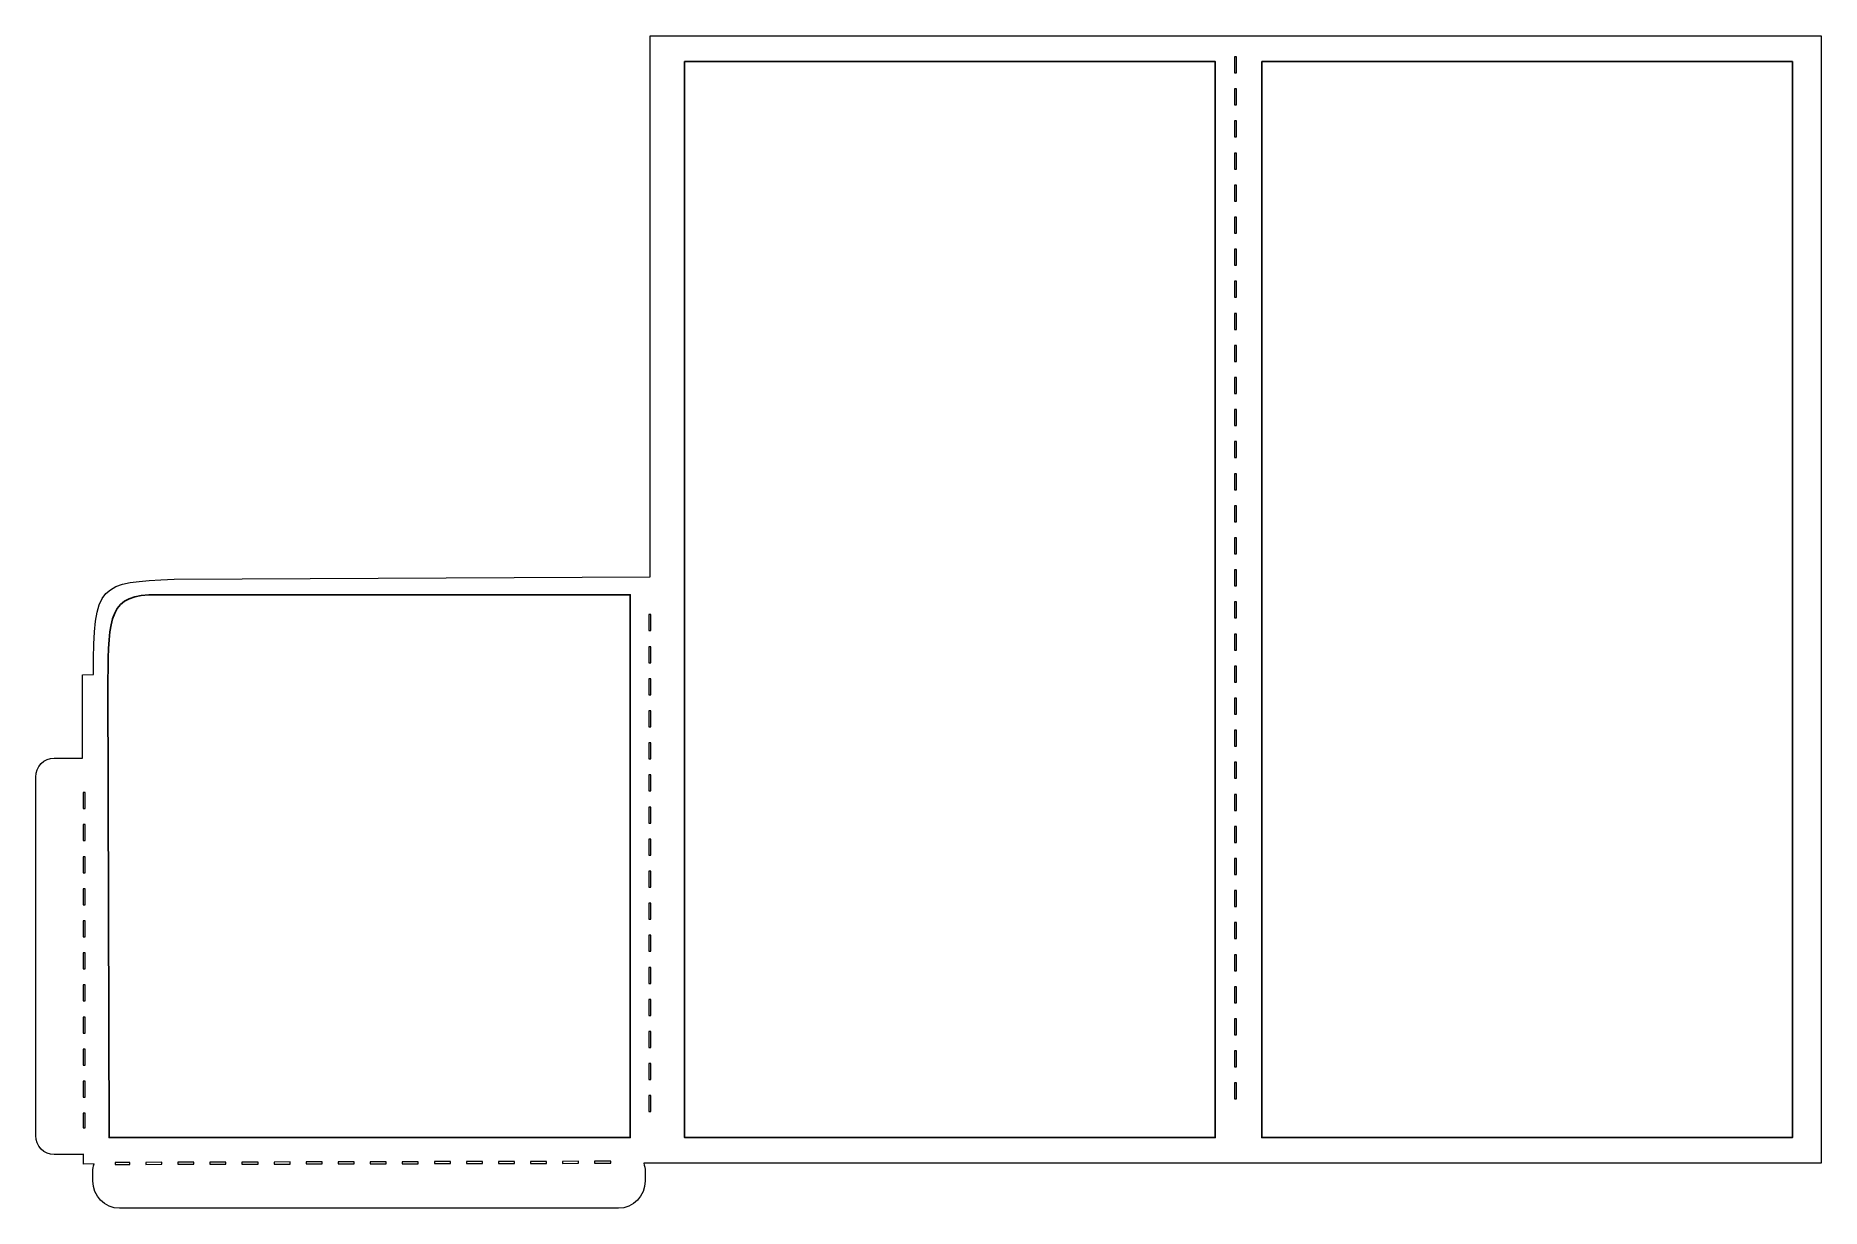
# Model space of a CAD drawing. Header units: centimetres. Extents: x -11.8 to 11.8, y -7.7 to 7.7.
import ezdxf

# ---------------------------------------------------------------- set-up
doc = ezdxf.new("R2010")
doc.units = ezdxf.units.CM
doc.header["$MEASUREMENT"] = 0
doc.layers.add('Layer 1', color=7, linetype='Continuous')

msp = doc.modelspace()

# ---------------------------------------------------------------- linework, layer by layer
at = {"layer": 'Layer 1', "color": 17, "lineweight": 13}
for points, knots in [([(-3.67316, 7.73989), (-3.67316, 7.73989), (-3.67316, 0.59697), (-3.67316, 0.59697), (-3.67316, 0.59697), (-3.67316, 0.59697), (-9.96198, 0.56472), (-9.96198, 0.56472), (-9.96198, 0.56472), (-10.93832, 0.51871), (-11.03392, 0.52249), (-11.02323, -0.69122), (-11.02323, -0.69122), (-11.02323, -0.69122), (-11.17162, -0.69536), (-11.17162, -0.69536), (-11.17162, -0.69536), (-11.17162, -0.69536), (-11.16914, -1.79917), (-11.16914, -1.79917), (-11.16914, -1.79917), (-11.18175, -1.79713), (-11.19481, -1.79586), (-11.208, -1.79586), (-11.208, -1.79586), (-11.208, -1.79586), (-11.54286, -1.79586), (-11.54286, -1.79586), (-11.54286, -1.79586), (-11.67897, -1.79586), (-11.78843, -1.90825), (-11.78843, -2.04804), (-11.78843, -2.04804), (-11.78843, -2.04804), (-11.78843, -6.77912), (-11.78843, -6.77912), (-11.78843, -6.77912), (-11.78843, -6.91891), (-11.67898, -7.0313), (-11.54286, -7.0313), (-11.54286, -7.0313), (-11.54286, -7.0313), (-11.208, -7.0313), (-11.208, -7.0313), (-11.208, -7.0313), (-11.19043, -7.0313), (-11.17324, -7.02991), (-11.15674, -7.02634), (-11.15674, -7.02634), (-11.15674, -7.02634), (-11.15674, -7.1578), (-11.15674, -7.1578), (-11.15674, -7.1578), (-11.15674, -7.1578), (-11.01866, -7.15449), (-11.01866, -7.15449), (-11.01866, -7.15449), (-11.02811, -7.18679), (-11.03437, -7.2207), (-11.03437, -7.25619), (-11.03437, -7.25619), (-11.03437, -7.25619), (-11.03437, -7.37939), (-11.03437, -7.37939), (-11.03437, -7.37939), (-11.03437, -7.57936), (-10.87684, -7.73988), (-10.68214, -7.73988), (-10.68214, -7.73988), (-10.68214, -7.73988), (-4.09319, -7.73988), (-4.09319, -7.73988), (-4.09319, -7.73988), (-3.89849, -7.73988), (-3.74096, -7.57935), (-3.74096, -7.37939), (-3.74096, -7.37939), (-3.74096, -7.37939), (-3.74096, -7.25619), (-3.74096, -7.25619), (-3.74096, -7.25619), (-3.74096, -7.21647), (-3.74854, -7.1786), (-3.75998, -7.14292), (-3.75998, -7.14292), (-3.75998, -7.14292), (4.04936, -7.14292), (4.04936, -7.14292), (4.04936, -7.14292), (4.04936, -7.14292), (4.0659, -7.14292), (4.0659, -7.14292), (4.0659, -7.14292), (4.0659, -7.14292), (11.78843, -7.14292), (11.78843, -7.14292), (11.78843, -7.14292), (11.78843, -7.14292), (11.78843, 7.73989), (11.78843, 7.73989), (11.78843, 7.73989), (11.78843, 7.73989), (-3.67316, 7.73989), (-3.67316, 7.73989)], [0, 0, 0, 0, 0.03703704, 0.03703704, 0.03703704, 0.03703704, 0.07407407, 0.07407407, 0.07407407, 0.07407407, 0.11111111, 0.11111111, 0.11111111, 0.11111111, 0.14814815, 0.14814815, 0.14814815, 0.14814815, 0.18518519, 0.18518519, 0.18518519, 0.18518519, 0.22222222, 0.22222222, 0.22222222, 0.22222222, 0.25925926, 0.25925926, 0.25925926, 0.25925926, 0.2962963, 0.2962963, 0.2962963, 0.2962963, 0.33333333, 0.33333333, 0.33333333, 0.33333333, 0.37037037, 0.37037037, 0.37037037, 0.37037037, 0.40740741, 0.40740741, 0.40740741, 0.40740741, 0.44444444, 0.44444444, 0.44444444, 0.44444444, 0.48148148, 0.48148148, 0.48148148, 0.48148148, 0.51851852, 0.51851852, 0.51851852, 0.51851852, 0.55555556, 0.55555556, 0.55555556, 0.55555556, 0.59259259, 0.59259259, 0.59259259, 0.59259259, 0.62962963, 0.62962963, 0.62962963, 0.62962963, 0.66666667, 0.66666667, 0.66666667, 0.66666667, 0.7037037, 0.7037037, 0.7037037, 0.7037037, 0.74074074, 0.74074074, 0.74074074, 0.74074074, 0.77777778, 0.77777778, 0.77777778, 0.77777778, 0.81481481, 0.81481481, 0.81481481, 0.81481481, 0.85185185, 0.85185185, 0.85185185, 0.85185185, 0.88888889, 0.88888889, 0.88888889, 0.88888889, 0.92592593, 0.92592593, 0.92592593, 0.92592593, 1, 1, 1, 1]), ([(4.03862, 7.46125), (4.03862, 7.46125), (4.06508, 7.46125), (4.06508, 7.46125), (4.06508, 7.46125), (4.06508, 7.46125), (4.06508, 7.24958), (4.06508, 7.24958), (4.06508, 7.24958), (4.06508, 7.24958), (4.03862, 7.24958), (4.03862, 7.24958), (4.03862, 7.24958), (4.03862, 7.24958), (4.03862, 7.46125), (4.03862, 7.46125)], [0, 0, 0, 0, 0.2, 0.2, 0.2, 0.2, 0.4, 0.4, 0.4, 0.4, 0.6, 0.6, 0.6, 0.6, 1, 1, 1, 1]), ([(4.03862, 7.03792), (4.03862, 7.03792), (4.06508, 7.03792), (4.06508, 7.03792), (4.06508, 7.03792), (4.06508, 7.03792), (4.06508, 6.82625), (4.06508, 6.82625), (4.06508, 6.82625), (4.06508, 6.82625), (4.03862, 6.82625), (4.03862, 6.82625), (4.03862, 6.82625), (4.03862, 6.82625), (4.03862, 7.03792), (4.03862, 7.03792)], [0, 0, 0, 0, 0.2, 0.2, 0.2, 0.2, 0.4, 0.4, 0.4, 0.4, 0.6, 0.6, 0.6, 0.6, 1, 1, 1, 1]), ([(4.03862, 6.61458), (4.03862, 6.61458), (4.06508, 6.61458), (4.06508, 6.61458), (4.06508, 6.61458), (4.06508, 6.61458), (4.06508, 6.40291), (4.06508, 6.40291), (4.06508, 6.40291), (4.06508, 6.40291), (4.03862, 6.40291), (4.03862, 6.40291), (4.03862, 6.40291), (4.03862, 6.40291), (4.03862, 6.61458), (4.03862, 6.61458)], [0, 0, 0, 0, 0.2, 0.2, 0.2, 0.2, 0.4, 0.4, 0.4, 0.4, 0.6, 0.6, 0.6, 0.6, 1, 1, 1, 1]), ([(4.03862, 6.19125), (4.03862, 6.19125), (4.06508, 6.19125), (4.06508, 6.19125), (4.06508, 6.19125), (4.06508, 6.19125), (4.06508, 5.97958), (4.06508, 5.97958), (4.06508, 5.97958), (4.06508, 5.97958), (4.03862, 5.97958), (4.03862, 5.97958), (4.03862, 5.97958), (4.03862, 5.97958), (4.03862, 6.19125), (4.03862, 6.19125)], [0, 0, 0, 0, 0.2, 0.2, 0.2, 0.2, 0.4, 0.4, 0.4, 0.4, 0.6, 0.6, 0.6, 0.6, 1, 1, 1, 1]), ([(4.03862, 5.76792), (4.03862, 5.76792), (4.06508, 5.76792), (4.06508, 5.76792), (4.06508, 5.76792), (4.06508, 5.76792), (4.06508, 5.55625), (4.06508, 5.55625), (4.06508, 5.55625), (4.06508, 5.55625), (4.03862, 5.55625), (4.03862, 5.55625), (4.03862, 5.55625), (4.03862, 5.55625), (4.03862, 5.76792), (4.03862, 5.76792)], [0, 0, 0, 0, 0.2, 0.2, 0.2, 0.2, 0.4, 0.4, 0.4, 0.4, 0.6, 0.6, 0.6, 0.6, 1, 1, 1, 1]), ([(4.03862, 5.34458), (4.03862, 5.34458), (4.06508, 5.34458), (4.06508, 5.34458), (4.06508, 5.34458), (4.06508, 5.34458), (4.06508, 5.13291), (4.06508, 5.13291), (4.06508, 5.13291), (4.06508, 5.13291), (4.03862, 5.13291), (4.03862, 5.13291), (4.03862, 5.13291), (4.03862, 5.13291), (4.03862, 5.34458), (4.03862, 5.34458)], [0, 0, 0, 0, 0.2, 0.2, 0.2, 0.2, 0.4, 0.4, 0.4, 0.4, 0.6, 0.6, 0.6, 0.6, 1, 1, 1, 1]), ([(4.03862, 4.92125), (4.03862, 4.92125), (4.06508, 4.92125), (4.06508, 4.92125), (4.06508, 4.92125), (4.06508, 4.92125), (4.06508, 4.70958), (4.06508, 4.70958), (4.06508, 4.70958), (4.06508, 4.70958), (4.03862, 4.70958), (4.03862, 4.70958), (4.03862, 4.70958), (4.03862, 4.70958), (4.03862, 4.92125), (4.03862, 4.92125)], [0, 0, 0, 0, 0.2, 0.2, 0.2, 0.2, 0.4, 0.4, 0.4, 0.4, 0.6, 0.6, 0.6, 0.6, 1, 1, 1, 1]), ([(4.03862, 4.49792), (4.03862, 4.49792), (4.06508, 4.49792), (4.06508, 4.49792), (4.06508, 4.49792), (4.06508, 4.49792), (4.06508, 4.28625), (4.06508, 4.28625), (4.06508, 4.28625), (4.06508, 4.28625), (4.03862, 4.28625), (4.03862, 4.28625), (4.03862, 4.28625), (4.03862, 4.28625), (4.03862, 4.49792), (4.03862, 4.49792)], [0, 0, 0, 0, 0.2, 0.2, 0.2, 0.2, 0.4, 0.4, 0.4, 0.4, 0.6, 0.6, 0.6, 0.6, 1, 1, 1, 1]), ([(4.03862, 4.07458), (4.03862, 4.07458), (4.06508, 4.07458), (4.06508, 4.07458), (4.06508, 4.07458), (4.06508, 4.07458), (4.06508, 3.86291), (4.06508, 3.86291), (4.06508, 3.86291), (4.06508, 3.86291), (4.03862, 3.86291), (4.03862, 3.86291), (4.03862, 3.86291), (4.03862, 3.86291), (4.03862, 4.07458), (4.03862, 4.07458)], [0, 0, 0, 0, 0.2, 0.2, 0.2, 0.2, 0.4, 0.4, 0.4, 0.4, 0.6, 0.6, 0.6, 0.6, 1, 1, 1, 1]), ([(4.03862, 3.65125), (4.03862, 3.65125), (4.06508, 3.65125), (4.06508, 3.65125), (4.06508, 3.65125), (4.06508, 3.65125), (4.06508, 3.43958), (4.06508, 3.43958), (4.06508, 3.43958), (4.06508, 3.43958), (4.03862, 3.43958), (4.03862, 3.43958), (4.03862, 3.43958), (4.03862, 3.43958), (4.03862, 3.65125), (4.03862, 3.65125)], [0, 0, 0, 0, 0.2, 0.2, 0.2, 0.2, 0.4, 0.4, 0.4, 0.4, 0.6, 0.6, 0.6, 0.6, 1, 1, 1, 1]), ([(4.03862, 3.22792), (4.03862, 3.22792), (4.06508, 3.22792), (4.06508, 3.22792), (4.06508, 3.22792), (4.06508, 3.22792), (4.06508, 3.01625), (4.06508, 3.01625), (4.06508, 3.01625), (4.06508, 3.01625), (4.03862, 3.01625), (4.03862, 3.01625), (4.03862, 3.01625), (4.03862, 3.01625), (4.03862, 3.22792), (4.03862, 3.22792)], [0, 0, 0, 0, 0.2, 0.2, 0.2, 0.2, 0.4, 0.4, 0.4, 0.4, 0.6, 0.6, 0.6, 0.6, 1, 1, 1, 1]), ([(4.03862, 2.80458), (4.03862, 2.80458), (4.06508, 2.80458), (4.06508, 2.80458), (4.06508, 2.80458), (4.06508, 2.80458), (4.06508, 2.59291), (4.06508, 2.59291), (4.06508, 2.59291), (4.06508, 2.59291), (4.03862, 2.59291), (4.03862, 2.59291), (4.03862, 2.59291), (4.03862, 2.59291), (4.03862, 2.80458), (4.03862, 2.80458)], [0, 0, 0, 0, 0.2, 0.2, 0.2, 0.2, 0.4, 0.4, 0.4, 0.4, 0.6, 0.6, 0.6, 0.6, 1, 1, 1, 1]), ([(4.03862, 2.38125), (4.03862, 2.38125), (4.06508, 2.38125), (4.06508, 2.38125), (4.06508, 2.38125), (4.06508, 2.38125), (4.06508, 2.16958), (4.06508, 2.16958), (4.06508, 2.16958), (4.06508, 2.16958), (4.03862, 2.16958), (4.03862, 2.16958), (4.03862, 2.16958), (4.03862, 2.16958), (4.03862, 2.38125), (4.03862, 2.38125)], [0, 0, 0, 0, 0.2, 0.2, 0.2, 0.2, 0.4, 0.4, 0.4, 0.4, 0.6, 0.6, 0.6, 0.6, 1, 1, 1, 1]), ([(4.03862, 1.95792), (4.03862, 1.95792), (4.06508, 1.95792), (4.06508, 1.95792), (4.06508, 1.95792), (4.06508, 1.95792), (4.06508, 1.74625), (4.06508, 1.74625), (4.06508, 1.74625), (4.06508, 1.74625), (4.03862, 1.74625), (4.03862, 1.74625), (4.03862, 1.74625), (4.03862, 1.74625), (4.03862, 1.95792), (4.03862, 1.95792)], [0, 0, 0, 0, 0.2, 0.2, 0.2, 0.2, 0.4, 0.4, 0.4, 0.4, 0.6, 0.6, 0.6, 0.6, 1, 1, 1, 1]), ([(4.03862, 1.53458), (4.03862, 1.53458), (4.06508, 1.53458), (4.06508, 1.53458), (4.06508, 1.53458), (4.06508, 1.53458), (4.06508, 1.32291), (4.06508, 1.32291), (4.06508, 1.32291), (4.06508, 1.32291), (4.03862, 1.32291), (4.03862, 1.32291), (4.03862, 1.32291), (4.03862, 1.32291), (4.03862, 1.53458), (4.03862, 1.53458)], [0, 0, 0, 0, 0.2, 0.2, 0.2, 0.2, 0.4, 0.4, 0.4, 0.4, 0.6, 0.6, 0.6, 0.6, 1, 1, 1, 1]), ([(4.03862, 1.11125), (4.03862, 1.11125), (4.06508, 1.11125), (4.06508, 1.11125), (4.06508, 1.11125), (4.06508, 1.11125), (4.06508, 0.89958), (4.06508, 0.89958), (4.06508, 0.89958), (4.06508, 0.89958), (4.03862, 0.89958), (4.03862, 0.89958), (4.03862, 0.89958), (4.03862, 0.89958), (4.03862, 1.11125), (4.03862, 1.11125)], [0, 0, 0, 0, 0.2, 0.2, 0.2, 0.2, 0.4, 0.4, 0.4, 0.4, 0.6, 0.6, 0.6, 0.6, 1, 1, 1, 1]), ([(4.03862, 0.68792), (4.03862, 0.68792), (4.06508, 0.68792), (4.06508, 0.68792), (4.06508, 0.68792), (4.06508, 0.68792), (4.06508, 0.47625), (4.06508, 0.47625), (4.06508, 0.47625), (4.06508, 0.47625), (4.03862, 0.47625), (4.03862, 0.47625), (4.03862, 0.47625), (4.03862, 0.47625), (4.03862, 0.68792), (4.03862, 0.68792)], [0, 0, 0, 0, 0.2, 0.2, 0.2, 0.2, 0.4, 0.4, 0.4, 0.4, 0.6, 0.6, 0.6, 0.6, 1, 1, 1, 1]), ([(4.03862, 0.26458), (4.03862, 0.26458), (4.06508, 0.26458), (4.06508, 0.26458), (4.06508, 0.26458), (4.06508, 0.26458), (4.06508, 0.05291), (4.06508, 0.05291), (4.06508, 0.05291), (4.06508, 0.05291), (4.03862, 0.05291), (4.03862, 0.05291), (4.03862, 0.05291), (4.03862, 0.05291), (4.03862, 0.26458), (4.03862, 0.26458)], [0, 0, 0, 0, 0.2, 0.2, 0.2, 0.2, 0.4, 0.4, 0.4, 0.4, 0.6, 0.6, 0.6, 0.6, 1, 1, 1, 1]), ([(-3.69466, 0.09757), (-3.69466, 0.09757), (-3.6682, 0.09757), (-3.6682, 0.09757), (-3.6682, 0.09757), (-3.6682, 0.09757), (-3.6682, -0.1141), (-3.6682, -0.1141), (-3.6682, -0.1141), (-3.6682, -0.1141), (-3.69466, -0.1141), (-3.69466, -0.1141), (-3.69466, -0.1141), (-3.69466, -0.1141), (-3.69466, 0.09757), (-3.69466, 0.09757)], [0, 0, 0, 0, 0.2, 0.2, 0.2, 0.2, 0.4, 0.4, 0.4, 0.4, 0.6, 0.6, 0.6, 0.6, 1, 1, 1, 1]), ([(4.03862, -0.15875), (4.03862, -0.15875), (4.06508, -0.15875), (4.06508, -0.15875), (4.06508, -0.15875), (4.06508, -0.15875), (4.06508, -0.37042), (4.06508, -0.37042), (4.06508, -0.37042), (4.06508, -0.37042), (4.03862, -0.37042), (4.03862, -0.37042), (4.03862, -0.37042), (4.03862, -0.37042), (4.03862, -0.15875), (4.03862, -0.15875)], [0, 0, 0, 0, 0.2, 0.2, 0.2, 0.2, 0.4, 0.4, 0.4, 0.4, 0.6, 0.6, 0.6, 0.6, 1, 1, 1, 1]), ([(-3.69466, -0.32577), (-3.69466, -0.32577), (-3.6682, -0.32577), (-3.6682, -0.32577), (-3.6682, -0.32577), (-3.6682, -0.32577), (-3.6682, -0.53744), (-3.6682, -0.53744), (-3.6682, -0.53744), (-3.6682, -0.53744), (-3.69466, -0.53744), (-3.69466, -0.53744), (-3.69466, -0.53744), (-3.69466, -0.53744), (-3.69466, -0.32577), (-3.69466, -0.32577)], [0, 0, 0, 0, 0.2, 0.2, 0.2, 0.2, 0.4, 0.4, 0.4, 0.4, 0.6, 0.6, 0.6, 0.6, 1, 1, 1, 1]), ([(4.03862, -0.58208), (4.03862, -0.58208), (4.06508, -0.58208), (4.06508, -0.58208), (4.06508, -0.58208), (4.06508, -0.58208), (4.06508, -0.79375), (4.06508, -0.79375), (4.06508, -0.79375), (4.06508, -0.79375), (4.03862, -0.79375), (4.03862, -0.79375), (4.03862, -0.79375), (4.03862, -0.79375), (4.03862, -0.58208), (4.03862, -0.58208)], [0, 0, 0, 0, 0.2, 0.2, 0.2, 0.2, 0.4, 0.4, 0.4, 0.4, 0.6, 0.6, 0.6, 0.6, 1, 1, 1, 1]), ([(-3.69466, -0.7491), (-3.69466, -0.7491), (-3.6682, -0.7491), (-3.6682, -0.7491), (-3.6682, -0.7491), (-3.6682, -0.7491), (-3.6682, -0.96077), (-3.6682, -0.96077), (-3.6682, -0.96077), (-3.6682, -0.96077), (-3.69466, -0.96077), (-3.69466, -0.96077), (-3.69466, -0.96077), (-3.69466, -0.96077), (-3.69466, -0.7491), (-3.69466, -0.7491)], [0, 0, 0, 0, 0.2, 0.2, 0.2, 0.2, 0.4, 0.4, 0.4, 0.4, 0.6, 0.6, 0.6, 0.6, 1, 1, 1, 1]), ([(-3.69466, -1.17243), (-3.69466, -1.17243), (-3.6682, -1.17243), (-3.6682, -1.17243), (-3.6682, -1.17243), (-3.6682, -1.17243), (-3.6682, -1.3841), (-3.6682, -1.3841), (-3.6682, -1.3841), (-3.6682, -1.3841), (-3.69466, -1.3841), (-3.69466, -1.3841), (-3.69466, -1.3841), (-3.69466, -1.3841), (-3.69466, -1.17243), (-3.69466, -1.17243)], [0, 0, 0, 0, 0.2, 0.2, 0.2, 0.2, 0.4, 0.4, 0.4, 0.4, 0.6, 0.6, 0.6, 0.6, 1, 1, 1, 1]), ([(4.03862, -1.00542), (4.03862, -1.00542), (4.06508, -1.00542), (4.06508, -1.00542), (4.06508, -1.00542), (4.06508, -1.00542), (4.06508, -1.21709), (4.06508, -1.21709), (4.06508, -1.21709), (4.06508, -1.21709), (4.03862, -1.21709), (4.03862, -1.21709), (4.03862, -1.21709), (4.03862, -1.21709), (4.03862, -1.00542), (4.03862, -1.00542)], [0, 0, 0, 0, 0.2, 0.2, 0.2, 0.2, 0.4, 0.4, 0.4, 0.4, 0.6, 0.6, 0.6, 0.6, 1, 1, 1, 1]), ([(-3.69466, -1.59577), (-3.69466, -1.59577), (-3.6682, -1.59577), (-3.6682, -1.59577), (-3.6682, -1.59577), (-3.6682, -1.59577), (-3.6682, -1.80744), (-3.6682, -1.80744), (-3.6682, -1.80744), (-3.6682, -1.80744), (-3.69466, -1.80744), (-3.69466, -1.80744), (-3.69466, -1.80744), (-3.69466, -1.80744), (-3.69466, -1.59577), (-3.69466, -1.59577)], [0, 0, 0, 0, 0.2, 0.2, 0.2, 0.2, 0.4, 0.4, 0.4, 0.4, 0.6, 0.6, 0.6, 0.6, 1, 1, 1, 1]), ([(4.03862, -1.42875), (4.03862, -1.42875), (4.06508, -1.42875), (4.06508, -1.42875), (4.06508, -1.42875), (4.06508, -1.42875), (4.06508, -1.64042), (4.06508, -1.64042), (4.06508, -1.64042), (4.06508, -1.64042), (4.03862, -1.64042), (4.03862, -1.64042), (4.03862, -1.64042), (4.03862, -1.64042), (4.03862, -1.42875), (4.03862, -1.42875)], [0, 0, 0, 0, 0.2, 0.2, 0.2, 0.2, 0.4, 0.4, 0.4, 0.4, 0.6, 0.6, 0.6, 0.6, 1, 1, 1, 1]), ([(4.03862, -1.85208), (4.03862, -1.85208), (4.06508, -1.85208), (4.06508, -1.85208), (4.06508, -1.85208), (4.06508, -1.85208), (4.06508, -2.06375), (4.06508, -2.06375), (4.06508, -2.06375), (4.06508, -2.06375), (4.03862, -2.06375), (4.03862, -2.06375), (4.03862, -2.06375), (4.03862, -2.06375), (4.03862, -1.85208), (4.03862, -1.85208)], [0, 0, 0, 0, 0.2, 0.2, 0.2, 0.2, 0.4, 0.4, 0.4, 0.4, 0.6, 0.6, 0.6, 0.6, 1, 1, 1, 1]), ([(-3.69466, -2.0191), (-3.69466, -2.0191), (-3.6682, -2.0191), (-3.6682, -2.0191), (-3.6682, -2.0191), (-3.6682, -2.0191), (-3.6682, -2.23077), (-3.6682, -2.23077), (-3.6682, -2.23077), (-3.6682, -2.23077), (-3.69466, -2.23077), (-3.69466, -2.23077), (-3.69466, -2.23077), (-3.69466, -2.23077), (-3.69466, -2.0191), (-3.69466, -2.0191)], [0, 0, 0, 0, 0.2, 0.2, 0.2, 0.2, 0.4, 0.4, 0.4, 0.4, 0.6, 0.6, 0.6, 0.6, 1, 1, 1, 1]), ([(-11.16004, -2.25144), (-11.16004, -2.25144), (-11.13358, -2.25144), (-11.13358, -2.25144), (-11.13358, -2.25144), (-11.13358, -2.25144), (-11.13358, -2.46311), (-11.13358, -2.46311), (-11.13358, -2.46311), (-11.13358, -2.46311), (-11.16004, -2.46311), (-11.16004, -2.46311), (-11.16004, -2.46311), (-11.16004, -2.46311), (-11.16004, -2.25144), (-11.16004, -2.25144)], [0, 0, 0, 0, 0.2, 0.2, 0.2, 0.2, 0.4, 0.4, 0.4, 0.4, 0.6, 0.6, 0.6, 0.6, 1, 1, 1, 1]), ([(4.03862, -2.27542), (4.03862, -2.27542), (4.06508, -2.27542), (4.06508, -2.27542), (4.06508, -2.27542), (4.06508, -2.27542), (4.06508, -2.48709), (4.06508, -2.48709), (4.06508, -2.48709), (4.06508, -2.48709), (4.03862, -2.48709), (4.03862, -2.48709), (4.03862, -2.48709), (4.03862, -2.48709), (4.03862, -2.27542), (4.03862, -2.27542)], [0, 0, 0, 0, 0.2, 0.2, 0.2, 0.2, 0.4, 0.4, 0.4, 0.4, 0.6, 0.6, 0.6, 0.6, 1, 1, 1, 1]), ([(-3.69466, -2.44243), (-3.69466, -2.44243), (-3.6682, -2.44243), (-3.6682, -2.44243), (-3.6682, -2.44243), (-3.6682, -2.44243), (-3.6682, -2.6541), (-3.6682, -2.6541), (-3.6682, -2.6541), (-3.6682, -2.6541), (-3.69466, -2.6541), (-3.69466, -2.6541), (-3.69466, -2.6541), (-3.69466, -2.6541), (-3.69466, -2.44243), (-3.69466, -2.44243)], [0, 0, 0, 0, 0.2, 0.2, 0.2, 0.2, 0.4, 0.4, 0.4, 0.4, 0.6, 0.6, 0.6, 0.6, 1, 1, 1, 1]), ([(-11.16004, -2.67477), (-11.16004, -2.67477), (-11.13358, -2.67477), (-11.13358, -2.67477), (-11.13358, -2.67477), (-11.13358, -2.67477), (-11.13358, -2.88644), (-11.13358, -2.88644), (-11.13358, -2.88644), (-11.13358, -2.88644), (-11.16004, -2.88644), (-11.16004, -2.88644), (-11.16004, -2.88644), (-11.16004, -2.88644), (-11.16004, -2.67477), (-11.16004, -2.67477)], [0, 0, 0, 0, 0.2, 0.2, 0.2, 0.2, 0.4, 0.4, 0.4, 0.4, 0.6, 0.6, 0.6, 0.6, 1, 1, 1, 1]), ([(4.03862, -2.69875), (4.03862, -2.69875), (4.06508, -2.69875), (4.06508, -2.69875), (4.06508, -2.69875), (4.06508, -2.69875), (4.06508, -2.91042), (4.06508, -2.91042), (4.06508, -2.91042), (4.06508, -2.91042), (4.03862, -2.91042), (4.03862, -2.91042), (4.03862, -2.91042), (4.03862, -2.91042), (4.03862, -2.69875), (4.03862, -2.69875)], [0, 0, 0, 0, 0.2, 0.2, 0.2, 0.2, 0.4, 0.4, 0.4, 0.4, 0.6, 0.6, 0.6, 0.6, 1, 1, 1, 1]), ([(-3.69466, -2.86577), (-3.69466, -2.86577), (-3.6682, -2.86577), (-3.6682, -2.86577), (-3.6682, -2.86577), (-3.6682, -2.86577), (-3.6682, -3.07744), (-3.6682, -3.07744), (-3.6682, -3.07744), (-3.6682, -3.07744), (-3.69466, -3.07744), (-3.69466, -3.07744), (-3.69466, -3.07744), (-3.69466, -3.07744), (-3.69466, -2.86577), (-3.69466, -2.86577)], [0, 0, 0, 0, 0.2, 0.2, 0.2, 0.2, 0.4, 0.4, 0.4, 0.4, 0.6, 0.6, 0.6, 0.6, 1, 1, 1, 1]), ([(-11.16004, -3.09811), (-11.16004, -3.09811), (-11.13358, -3.09811), (-11.13358, -3.09811), (-11.13358, -3.09811), (-11.13358, -3.09811), (-11.13358, -3.30978), (-11.13358, -3.30978), (-11.13358, -3.30978), (-11.13358, -3.30978), (-11.16004, -3.30978), (-11.16004, -3.30978), (-11.16004, -3.30978), (-11.16004, -3.30978), (-11.16004, -3.09811), (-11.16004, -3.09811)], [0, 0, 0, 0, 0.2, 0.2, 0.2, 0.2, 0.4, 0.4, 0.4, 0.4, 0.6, 0.6, 0.6, 0.6, 1, 1, 1, 1]), ([(-3.69466, -3.2891), (-3.69466, -3.2891), (-3.6682, -3.2891), (-3.6682, -3.2891), (-3.6682, -3.2891), (-3.6682, -3.2891), (-3.6682, -3.50077), (-3.6682, -3.50077), (-3.6682, -3.50077), (-3.6682, -3.50077), (-3.69466, -3.50077), (-3.69466, -3.50077), (-3.69466, -3.50077), (-3.69466, -3.50077), (-3.69466, -3.2891), (-3.69466, -3.2891)], [0, 0, 0, 0, 0.2, 0.2, 0.2, 0.2, 0.4, 0.4, 0.4, 0.4, 0.6, 0.6, 0.6, 0.6, 1, 1, 1, 1]), ([(4.03862, -3.12208), (4.03862, -3.12208), (4.06508, -3.12208), (4.06508, -3.12208), (4.06508, -3.12208), (4.06508, -3.12208), (4.06508, -3.33375), (4.06508, -3.33375), (4.06508, -3.33375), (4.06508, -3.33375), (4.03862, -3.33375), (4.03862, -3.33375), (4.03862, -3.33375), (4.03862, -3.33375), (4.03862, -3.12208), (4.03862, -3.12208)], [0, 0, 0, 0, 0.2, 0.2, 0.2, 0.2, 0.4, 0.4, 0.4, 0.4, 0.6, 0.6, 0.6, 0.6, 1, 1, 1, 1]), ([(-11.16004, -3.52144), (-11.16004, -3.52144), (-11.13358, -3.52144), (-11.13358, -3.52144), (-11.13358, -3.52144), (-11.13358, -3.52144), (-11.13358, -3.73311), (-11.13358, -3.73311), (-11.13358, -3.73311), (-11.13358, -3.73311), (-11.16004, -3.73311), (-11.16004, -3.73311), (-11.16004, -3.73311), (-11.16004, -3.73311), (-11.16004, -3.52144), (-11.16004, -3.52144)], [0, 0, 0, 0, 0.2, 0.2, 0.2, 0.2, 0.4, 0.4, 0.4, 0.4, 0.6, 0.6, 0.6, 0.6, 1, 1, 1, 1]), ([(-3.69466, -3.71243), (-3.69466, -3.71243), (-3.6682, -3.71243), (-3.6682, -3.71243), (-3.6682, -3.71243), (-3.6682, -3.71243), (-3.6682, -3.9241), (-3.6682, -3.9241), (-3.6682, -3.9241), (-3.6682, -3.9241), (-3.69466, -3.9241), (-3.69466, -3.9241), (-3.69466, -3.9241), (-3.69466, -3.9241), (-3.69466, -3.71243), (-3.69466, -3.71243)], [0, 0, 0, 0, 0.2, 0.2, 0.2, 0.2, 0.4, 0.4, 0.4, 0.4, 0.6, 0.6, 0.6, 0.6, 1, 1, 1, 1]), ([(4.03862, -3.54542), (4.03862, -3.54542), (4.06508, -3.54542), (4.06508, -3.54542), (4.06508, -3.54542), (4.06508, -3.54542), (4.06508, -3.75709), (4.06508, -3.75709), (4.06508, -3.75709), (4.06508, -3.75709), (4.03862, -3.75709), (4.03862, -3.75709), (4.03862, -3.75709), (4.03862, -3.75709), (4.03862, -3.54542), (4.03862, -3.54542)], [0, 0, 0, 0, 0.2, 0.2, 0.2, 0.2, 0.4, 0.4, 0.4, 0.4, 0.6, 0.6, 0.6, 0.6, 1, 1, 1, 1]), ([(-11.16004, -3.94477), (-11.16004, -3.94477), (-11.13358, -3.94477), (-11.13358, -3.94477), (-11.13358, -3.94477), (-11.13358, -3.94477), (-11.13358, -4.15644), (-11.13358, -4.15644), (-11.13358, -4.15644), (-11.13358, -4.15644), (-11.16004, -4.15644), (-11.16004, -4.15644), (-11.16004, -4.15644), (-11.16004, -4.15644), (-11.16004, -3.94477), (-11.16004, -3.94477)], [0, 0, 0, 0, 0.2, 0.2, 0.2, 0.2, 0.4, 0.4, 0.4, 0.4, 0.6, 0.6, 0.6, 0.6, 1, 1, 1, 1]), ([(4.03862, -3.96875), (4.03862, -3.96875), (4.06508, -3.96875), (4.06508, -3.96875), (4.06508, -3.96875), (4.06508, -3.96875), (4.06508, -4.18042), (4.06508, -4.18042), (4.06508, -4.18042), (4.06508, -4.18042), (4.03862, -4.18042), (4.03862, -4.18042), (4.03862, -4.18042), (4.03862, -4.18042), (4.03862, -3.96875), (4.03862, -3.96875)], [0, 0, 0, 0, 0.2, 0.2, 0.2, 0.2, 0.4, 0.4, 0.4, 0.4, 0.6, 0.6, 0.6, 0.6, 1, 1, 1, 1]), ([(-3.69466, -4.13577), (-3.69466, -4.13577), (-3.6682, -4.13577), (-3.6682, -4.13577), (-3.6682, -4.13577), (-3.6682, -4.13577), (-3.6682, -4.34744), (-3.6682, -4.34744), (-3.6682, -4.34744), (-3.6682, -4.34744), (-3.69466, -4.34744), (-3.69466, -4.34744), (-3.69466, -4.34744), (-3.69466, -4.34744), (-3.69466, -4.13577), (-3.69466, -4.13577)], [0, 0, 0, 0, 0.2, 0.2, 0.2, 0.2, 0.4, 0.4, 0.4, 0.4, 0.6, 0.6, 0.6, 0.6, 1, 1, 1, 1]), ([(-11.16004, -4.36811), (-11.16004, -4.36811), (-11.13358, -4.36811), (-11.13358, -4.36811), (-11.13358, -4.36811), (-11.13358, -4.36811), (-11.13358, -4.57978), (-11.13358, -4.57978), (-11.13358, -4.57978), (-11.13358, -4.57978), (-11.16004, -4.57978), (-11.16004, -4.57978), (-11.16004, -4.57978), (-11.16004, -4.57978), (-11.16004, -4.36811), (-11.16004, -4.36811)], [0, 0, 0, 0, 0.2, 0.2, 0.2, 0.2, 0.4, 0.4, 0.4, 0.4, 0.6, 0.6, 0.6, 0.6, 1, 1, 1, 1]), ([(4.03862, -4.39208), (4.03862, -4.39208), (4.06508, -4.39208), (4.06508, -4.39208), (4.06508, -4.39208), (4.06508, -4.39208), (4.06508, -4.60375), (4.06508, -4.60375), (4.06508, -4.60375), (4.06508, -4.60375), (4.03862, -4.60375), (4.03862, -4.60375), (4.03862, -4.60375), (4.03862, -4.60375), (4.03862, -4.39208), (4.03862, -4.39208)], [0, 0, 0, 0, 0.2, 0.2, 0.2, 0.2, 0.4, 0.4, 0.4, 0.4, 0.6, 0.6, 0.6, 0.6, 1, 1, 1, 1]), ([(-3.69466, -4.5591), (-3.69466, -4.5591), (-3.6682, -4.5591), (-3.6682, -4.5591), (-3.6682, -4.5591), (-3.6682, -4.5591), (-3.6682, -4.77077), (-3.6682, -4.77077), (-3.6682, -4.77077), (-3.6682, -4.77077), (-3.69466, -4.77077), (-3.69466, -4.77077), (-3.69466, -4.77077), (-3.69466, -4.77077), (-3.69466, -4.5591), (-3.69466, -4.5591)], [0, 0, 0, 0, 0.2, 0.2, 0.2, 0.2, 0.4, 0.4, 0.4, 0.4, 0.6, 0.6, 0.6, 0.6, 1, 1, 1, 1]), ([(-11.16004, -4.79144), (-11.16004, -4.79144), (-11.13358, -4.79144), (-11.13358, -4.79144), (-11.13358, -4.79144), (-11.13358, -4.79144), (-11.13358, -5.00311), (-11.13358, -5.00311), (-11.13358, -5.00311), (-11.13358, -5.00311), (-11.16004, -5.00311), (-11.16004, -5.00311), (-11.16004, -5.00311), (-11.16004, -5.00311), (-11.16004, -4.79144), (-11.16004, -4.79144)], [0, 0, 0, 0, 0.2, 0.2, 0.2, 0.2, 0.4, 0.4, 0.4, 0.4, 0.6, 0.6, 0.6, 0.6, 1, 1, 1, 1]), ([(4.03862, -4.81542), (4.03862, -4.81542), (4.06508, -4.81542), (4.06508, -4.81542), (4.06508, -4.81542), (4.06508, -4.81542), (4.06508, -5.02709), (4.06508, -5.02709), (4.06508, -5.02709), (4.06508, -5.02709), (4.03862, -5.02709), (4.03862, -5.02709), (4.03862, -5.02709), (4.03862, -5.02709), (4.03862, -4.81542), (4.03862, -4.81542)], [0, 0, 0, 0, 0.2, 0.2, 0.2, 0.2, 0.4, 0.4, 0.4, 0.4, 0.6, 0.6, 0.6, 0.6, 1, 1, 1, 1]), ([(-3.69466, -4.98243), (-3.69466, -4.98243), (-3.6682, -4.98243), (-3.6682, -4.98243), (-3.6682, -4.98243), (-3.6682, -4.98243), (-3.6682, -5.1941), (-3.6682, -5.1941), (-3.6682, -5.1941), (-3.6682, -5.1941), (-3.69466, -5.1941), (-3.69466, -5.1941), (-3.69466, -5.1941), (-3.69466, -5.1941), (-3.69466, -4.98243), (-3.69466, -4.98243)], [0, 0, 0, 0, 0.2, 0.2, 0.2, 0.2, 0.4, 0.4, 0.4, 0.4, 0.6, 0.6, 0.6, 0.6, 1, 1, 1, 1]), ([(-11.16004, -5.21477), (-11.16004, -5.21477), (-11.13358, -5.21477), (-11.13358, -5.21477), (-11.13358, -5.21477), (-11.13358, -5.21477), (-11.13358, -5.42644), (-11.13358, -5.42644), (-11.13358, -5.42644), (-11.13358, -5.42644), (-11.16004, -5.42644), (-11.16004, -5.42644), (-11.16004, -5.42644), (-11.16004, -5.42644), (-11.16004, -5.21477), (-11.16004, -5.21477)], [0, 0, 0, 0, 0.2, 0.2, 0.2, 0.2, 0.4, 0.4, 0.4, 0.4, 0.6, 0.6, 0.6, 0.6, 1, 1, 1, 1]), ([(-3.69466, -5.40577), (-3.69466, -5.40577), (-3.6682, -5.40577), (-3.6682, -5.40577), (-3.6682, -5.40577), (-3.6682, -5.40577), (-3.6682, -5.61744), (-3.6682, -5.61744), (-3.6682, -5.61744), (-3.6682, -5.61744), (-3.69466, -5.61744), (-3.69466, -5.61744), (-3.69466, -5.61744), (-3.69466, -5.61744), (-3.69466, -5.40577), (-3.69466, -5.40577)], [0, 0, 0, 0, 0.2, 0.2, 0.2, 0.2, 0.4, 0.4, 0.4, 0.4, 0.6, 0.6, 0.6, 0.6, 1, 1, 1, 1]), ([(4.03862, -5.23875), (4.03862, -5.23875), (4.06508, -5.23875), (4.06508, -5.23875), (4.06508, -5.23875), (4.06508, -5.23875), (4.06508, -5.45042), (4.06508, -5.45042), (4.06508, -5.45042), (4.06508, -5.45042), (4.03862, -5.45042), (4.03862, -5.45042), (4.03862, -5.45042), (4.03862, -5.45042), (4.03862, -5.23875), (4.03862, -5.23875)], [0, 0, 0, 0, 0.2, 0.2, 0.2, 0.2, 0.4, 0.4, 0.4, 0.4, 0.6, 0.6, 0.6, 0.6, 1, 1, 1, 1]), ([(-11.16004, -5.63811), (-11.16004, -5.63811), (-11.13358, -5.63811), (-11.13358, -5.63811), (-11.13358, -5.63811), (-11.13358, -5.63811), (-11.13358, -5.84978), (-11.13358, -5.84978), (-11.13358, -5.84978), (-11.13358, -5.84978), (-11.16004, -5.84978), (-11.16004, -5.84978), (-11.16004, -5.84978), (-11.16004, -5.84978), (-11.16004, -5.63811), (-11.16004, -5.63811)], [0, 0, 0, 0, 0.2, 0.2, 0.2, 0.2, 0.4, 0.4, 0.4, 0.4, 0.6, 0.6, 0.6, 0.6, 1, 1, 1, 1]), ([(-3.69466, -5.8291), (-3.69466, -5.8291), (-3.6682, -5.8291), (-3.6682, -5.8291), (-3.6682, -5.8291), (-3.6682, -5.8291), (-3.6682, -6.04077), (-3.6682, -6.04077), (-3.6682, -6.04077), (-3.6682, -6.04077), (-3.69466, -6.04077), (-3.69466, -6.04077), (-3.69466, -6.04077), (-3.69466, -6.04077), (-3.69466, -5.8291), (-3.69466, -5.8291)], [0, 0, 0, 0, 0.2, 0.2, 0.2, 0.2, 0.4, 0.4, 0.4, 0.4, 0.6, 0.6, 0.6, 0.6, 1, 1, 1, 1]), ([(4.03862, -5.66208), (4.03862, -5.66208), (4.06508, -5.66208), (4.06508, -5.66208), (4.06508, -5.66208), (4.06508, -5.66208), (4.06508, -5.87375), (4.06508, -5.87375), (4.06508, -5.87375), (4.06508, -5.87375), (4.03862, -5.87375), (4.03862, -5.87375), (4.03862, -5.87375), (4.03862, -5.87375), (4.03862, -5.66208), (4.03862, -5.66208)], [0, 0, 0, 0, 0.2, 0.2, 0.2, 0.2, 0.4, 0.4, 0.4, 0.4, 0.6, 0.6, 0.6, 0.6, 1, 1, 1, 1]), ([(-11.16004, -6.06144), (-11.16004, -6.06144), (-11.13358, -6.06144), (-11.13358, -6.06144), (-11.13358, -6.06144), (-11.13358, -6.06144), (-11.13358, -6.27311), (-11.13358, -6.27311), (-11.13358, -6.27311), (-11.13358, -6.27311), (-11.16004, -6.27311), (-11.16004, -6.27311), (-11.16004, -6.27311), (-11.16004, -6.27311), (-11.16004, -6.06144), (-11.16004, -6.06144)], [0, 0, 0, 0, 0.2, 0.2, 0.2, 0.2, 0.4, 0.4, 0.4, 0.4, 0.6, 0.6, 0.6, 0.6, 1, 1, 1, 1]), ([(4.03862, -6.08542), (4.03862, -6.08542), (4.06508, -6.08542), (4.06508, -6.08542), (4.06508, -6.08542), (4.06508, -6.08542), (4.06508, -6.29709), (4.06508, -6.29709), (4.06508, -6.29709), (4.06508, -6.29709), (4.03862, -6.29709), (4.03862, -6.29709), (4.03862, -6.29709), (4.03862, -6.29709), (4.03862, -6.08542), (4.03862, -6.08542)], [0, 0, 0, 0, 0.2, 0.2, 0.2, 0.2, 0.4, 0.4, 0.4, 0.4, 0.6, 0.6, 0.6, 0.6, 1, 1, 1, 1]), ([(-3.69466, -6.25243), (-3.69466, -6.25243), (-3.6682, -6.25243), (-3.6682, -6.25243), (-3.6682, -6.25243), (-3.6682, -6.25243), (-3.6682, -6.4641), (-3.6682, -6.4641), (-3.6682, -6.4641), (-3.6682, -6.4641), (-3.69466, -6.4641), (-3.69466, -6.4641), (-3.69466, -6.4641), (-3.69466, -6.4641), (-3.69466, -6.25243), (-3.69466, -6.25243)], [0, 0, 0, 0, 0.2, 0.2, 0.2, 0.2, 0.4, 0.4, 0.4, 0.4, 0.6, 0.6, 0.6, 0.6, 1, 1, 1, 1]), ([(-11.16004, -6.48477), (-11.16004, -6.48477), (-11.13358, -6.48477), (-11.13358, -6.48477), (-11.13358, -6.48477), (-11.13358, -6.48477), (-11.13358, -6.67825), (-11.13358, -6.67825), (-11.13358, -6.67825), (-11.13358, -6.67825), (-11.16004, -6.67825), (-11.16004, -6.67825), (-11.16004, -6.67825), (-11.16004, -6.67825), (-11.16004, -6.48477), (-11.16004, -6.48477)], [0, 0, 0, 0, 0.2, 0.2, 0.2, 0.2, 0.4, 0.4, 0.4, 0.4, 0.6, 0.6, 0.6, 0.6, 1, 1, 1, 1]), ([(-10.54654, -7.13381), (-10.54654, -7.13381), (-10.54654, -7.16027), (-10.54654, -7.16027), (-10.54654, -7.16027), (-10.54654, -7.16027), (-10.74002, -7.1611), (-10.74002, -7.1611), (-10.74002, -7.1611), (-10.74002, -7.1611), (-10.74002, -7.13464), (-10.74002, -7.13464), (-10.74002, -7.13464), (-10.74002, -7.13464), (-10.54654, -7.13381), (-10.54654, -7.13381)], [0, 0, 0, 0, 0.2, 0.2, 0.2, 0.2, 0.4, 0.4, 0.4, 0.4, 0.6, 0.6, 0.6, 0.6, 1, 1, 1, 1]), ([(-10.12321, -7.13299), (-10.12321, -7.13299), (-10.12321, -7.15945), (-10.12321, -7.15945), (-10.12321, -7.15945), (-10.12321, -7.15945), (-10.33488, -7.16028), (-10.33488, -7.16028), (-10.33488, -7.16028), (-10.33488, -7.16028), (-10.33488, -7.13382), (-10.33488, -7.13382), (-10.33488, -7.13382), (-10.33488, -7.13382), (-10.12321, -7.13299), (-10.12321, -7.13299)], [0, 0, 0, 0, 0.2, 0.2, 0.2, 0.2, 0.4, 0.4, 0.4, 0.4, 0.6, 0.6, 0.6, 0.6, 1, 1, 1, 1]), ([(-9.91154, -7.13216), (-9.91154, -7.13216), (-9.69987, -7.13216), (-9.69987, -7.13216), (-9.69987, -7.13216), (-9.69987, -7.13216), (-9.69987, -7.15862), (-9.69987, -7.15862), (-9.69987, -7.15862), (-9.69987, -7.15862), (-9.91154, -7.15862), (-9.91154, -7.15862), (-9.91154, -7.15862), (-9.91154, -7.15862), (-9.91154, -7.13216), (-9.91154, -7.13216)], [0, 0, 0, 0, 0.2, 0.2, 0.2, 0.2, 0.4, 0.4, 0.4, 0.4, 0.6, 0.6, 0.6, 0.6, 1, 1, 1, 1]), ([(-9.27654, -7.13051), (-9.27654, -7.13051), (-9.27654, -7.15697), (-9.27654, -7.15697), (-9.27654, -7.15697), (-9.27654, -7.15697), (-9.48821, -7.1578), (-9.48821, -7.1578), (-9.48821, -7.1578), (-9.48821, -7.1578), (-9.48821, -7.13134), (-9.48821, -7.13134), (-9.48821, -7.13134), (-9.48821, -7.13134), (-9.27654, -7.13051), (-9.27654, -7.13051)], [0, 0, 0, 0, 0.2, 0.2, 0.2, 0.2, 0.4, 0.4, 0.4, 0.4, 0.6, 0.6, 0.6, 0.6, 1, 1, 1, 1]), ([(-8.85321, -7.12968), (-8.85321, -7.12968), (-8.85321, -7.15614), (-8.85321, -7.15614), (-8.85321, -7.15614), (-8.85321, -7.15614), (-9.06488, -7.15697), (-9.06488, -7.15697), (-9.06488, -7.15697), (-9.06488, -7.15697), (-9.06488, -7.13051), (-9.06488, -7.13051), (-9.06488, -7.13051), (-9.06488, -7.13051), (-8.85321, -7.12968), (-8.85321, -7.12968)], [0, 0, 0, 0, 0.2, 0.2, 0.2, 0.2, 0.4, 0.4, 0.4, 0.4, 0.6, 0.6, 0.6, 0.6, 1, 1, 1, 1]), ([(-8.42987, -7.12886), (-8.42987, -7.12886), (-8.42987, -7.15532), (-8.42987, -7.15532), (-8.42987, -7.15532), (-8.42987, -7.15532), (-8.64154, -7.15615), (-8.64154, -7.15615), (-8.64154, -7.15615), (-8.64154, -7.15615), (-8.64154, -7.12969), (-8.64154, -7.12969), (-8.64154, -7.12969), (-8.64154, -7.12969), (-8.42987, -7.12886), (-8.42987, -7.12886)], [0, 0, 0, 0, 0.2, 0.2, 0.2, 0.2, 0.4, 0.4, 0.4, 0.4, 0.6, 0.6, 0.6, 0.6, 1, 1, 1, 1]), ([(-8.21821, -7.12803), (-8.21821, -7.12803), (-8.00654, -7.12803), (-8.00654, -7.12803), (-8.00654, -7.12803), (-8.00654, -7.12803), (-8.00654, -7.15449), (-8.00654, -7.15449), (-8.00654, -7.15449), (-8.00654, -7.15449), (-8.21821, -7.15449), (-8.21821, -7.15449), (-8.21821, -7.15449), (-8.21821, -7.15449), (-8.21821, -7.12803), (-8.21821, -7.12803)], [0, 0, 0, 0, 0.2, 0.2, 0.2, 0.2, 0.4, 0.4, 0.4, 0.4, 0.6, 0.6, 0.6, 0.6, 1, 1, 1, 1]), ([(-7.79487, -7.12721), (-7.79487, -7.12721), (-7.5832, -7.12721), (-7.5832, -7.12721), (-7.5832, -7.12721), (-7.5832, -7.12721), (-7.5832, -7.15367), (-7.5832, -7.15367), (-7.5832, -7.15367), (-7.5832, -7.15367), (-7.79487, -7.15367), (-7.79487, -7.15367), (-7.79487, -7.15367), (-7.79487, -7.15367), (-7.79487, -7.12721), (-7.79487, -7.12721)], [0, 0, 0, 0, 0.2, 0.2, 0.2, 0.2, 0.4, 0.4, 0.4, 0.4, 0.6, 0.6, 0.6, 0.6, 1, 1, 1, 1]), ([(-7.15987, -7.12555), (-7.15987, -7.12555), (-7.15987, -7.15201), (-7.15987, -7.15201), (-7.15987, -7.15201), (-7.15987, -7.15201), (-7.37154, -7.15284), (-7.37154, -7.15284), (-7.37154, -7.15284), (-7.37154, -7.15284), (-7.37154, -7.12638), (-7.37154, -7.12638), (-7.37154, -7.12638), (-7.37154, -7.12638), (-7.15987, -7.12555), (-7.15987, -7.12555)], [0, 0, 0, 0, 0.2, 0.2, 0.2, 0.2, 0.4, 0.4, 0.4, 0.4, 0.6, 0.6, 0.6, 0.6, 1, 1, 1, 1]), ([(-6.73654, -7.12473), (-6.73654, -7.12473), (-6.73654, -7.15119), (-6.73654, -7.15119), (-6.73654, -7.15119), (-6.73654, -7.15119), (-6.94821, -7.15202), (-6.94821, -7.15202), (-6.94821, -7.15202), (-6.94821, -7.15202), (-6.94821, -7.12556), (-6.94821, -7.12556), (-6.94821, -7.12556), (-6.94821, -7.12556), (-6.73654, -7.12473), (-6.73654, -7.12473)], [0, 0, 0, 0, 0.2, 0.2, 0.2, 0.2, 0.4, 0.4, 0.4, 0.4, 0.6, 0.6, 0.6, 0.6, 1, 1, 1, 1]), ([(-6.52487, -7.1239), (-6.52487, -7.1239), (-6.3132, -7.1239), (-6.3132, -7.1239), (-6.3132, -7.1239), (-6.3132, -7.1239), (-6.3132, -7.15036), (-6.3132, -7.15036), (-6.3132, -7.15036), (-6.3132, -7.15036), (-6.52487, -7.15036), (-6.52487, -7.15036), (-6.52487, -7.15036), (-6.52487, -7.15036), (-6.52487, -7.1239), (-6.52487, -7.1239)], [0, 0, 0, 0, 0.2, 0.2, 0.2, 0.2, 0.4, 0.4, 0.4, 0.4, 0.6, 0.6, 0.6, 0.6, 1, 1, 1, 1]), ([(-6.10154, -7.12308), (-6.10154, -7.12308), (-5.88987, -7.12308), (-5.88987, -7.12308), (-5.88987, -7.12308), (-5.88987, -7.12308), (-5.88987, -7.14954), (-5.88987, -7.14954), (-5.88987, -7.14954), (-5.88987, -7.14954), (-6.10154, -7.14954), (-6.10154, -7.14954), (-6.10154, -7.14954), (-6.10154, -7.14954), (-6.10154, -7.12308), (-6.10154, -7.12308)], [0, 0, 0, 0, 0.2, 0.2, 0.2, 0.2, 0.4, 0.4, 0.4, 0.4, 0.6, 0.6, 0.6, 0.6, 1, 1, 1, 1]), ([(-5.46654, -7.12142), (-5.46654, -7.12142), (-5.46654, -7.14788), (-5.46654, -7.14788), (-5.46654, -7.14788), (-5.46654, -7.14788), (-5.67821, -7.14871), (-5.67821, -7.14871), (-5.67821, -7.14871), (-5.67821, -7.14871), (-5.67821, -7.12225), (-5.67821, -7.12225), (-5.67821, -7.12225), (-5.67821, -7.12225), (-5.46654, -7.12142), (-5.46654, -7.12142)], [0, 0, 0, 0, 0.2, 0.2, 0.2, 0.2, 0.4, 0.4, 0.4, 0.4, 0.6, 0.6, 0.6, 0.6, 1, 1, 1, 1]), ([(-5.04321, -7.1206), (-5.04321, -7.1206), (-5.04321, -7.14706), (-5.04321, -7.14706), (-5.04321, -7.14706), (-5.04321, -7.14706), (-5.25488, -7.14789), (-5.25488, -7.14789), (-5.25488, -7.14789), (-5.25488, -7.14789), (-5.25488, -7.12143), (-5.25488, -7.12143), (-5.25488, -7.12143), (-5.25488, -7.12143), (-5.04321, -7.1206), (-5.04321, -7.1206)], [0, 0, 0, 0, 0.2, 0.2, 0.2, 0.2, 0.4, 0.4, 0.4, 0.4, 0.6, 0.6, 0.6, 0.6, 1, 1, 1, 1]), ([(-4.61987, -7.11977), (-4.61987, -7.11977), (-4.61987, -7.14623), (-4.61987, -7.14623), (-4.61987, -7.14623), (-4.61987, -7.14623), (-4.83154, -7.14706), (-4.83154, -7.14706), (-4.83154, -7.14706), (-4.83154, -7.14706), (-4.83154, -7.1206), (-4.83154, -7.1206), (-4.83154, -7.1206), (-4.83154, -7.1206), (-4.61987, -7.11977), (-4.61987, -7.11977)], [0, 0, 0, 0, 0.2, 0.2, 0.2, 0.2, 0.4, 0.4, 0.4, 0.4, 0.6, 0.6, 0.6, 0.6, 1, 1, 1, 1]), ([(-4.40821, -7.11895), (-4.40821, -7.11895), (-4.19654, -7.11895), (-4.19654, -7.11895), (-4.19654, -7.11895), (-4.19654, -7.11895), (-4.19654, -7.14541), (-4.19654, -7.14541), (-4.19654, -7.14541), (-4.19654, -7.14541), (-4.40821, -7.14541), (-4.40821, -7.14541), (-4.40821, -7.14541), (-4.40821, -7.14541), (-4.40821, -7.11895), (-4.40821, -7.11895)], [0, 0, 0, 0, 0.2, 0.2, 0.2, 0.2, 0.4, 0.4, 0.4, 0.4, 0.6, 0.6, 0.6, 0.6, 1, 1, 1, 1])]:
    msp.add_open_spline(points, degree=3, knots=knots, dxfattribs=at)
at = {"layer": 'Layer 1', "color": 9, "lineweight": 25}
for points, knots in [([(-3.22068, 7.39817), (-3.22068, 7.39817), (3.78678, 7.39817), (3.78678, 7.39817), (3.78678, 7.39817), (3.78678, 7.39817), (3.78678, -6.80614), (3.78678, -6.80614), (3.78678, -6.80614), (3.78678, -6.80614), (-3.22068, -6.80614), (-3.22068, -6.80614), (-3.22068, -6.80614), (-3.22068, -6.80614), (-3.22068, 7.39817), (-3.22068, 7.39817)], [0, 0, 0, 0, 0.2, 0.2, 0.2, 0.2, 0.4, 0.4, 0.4, 0.4, 0.6, 0.6, 0.6, 0.6, 1, 1, 1, 1]), ([(4.39932, 7.39817), (4.39932, 7.39817), (11.40678, 7.39817), (11.40678, 7.39817), (11.40678, 7.39817), (11.40678, 7.39817), (11.40678, -6.80614), (11.40678, -6.80614), (11.40678, -6.80614), (11.40678, -6.80614), (4.39932, -6.80614), (4.39932, -6.80614), (4.39932, -6.80614), (4.39932, -6.80614), (4.39932, 7.39817), (4.39932, 7.39817)], [0, 0, 0, 0, 0.2, 0.2, 0.2, 0.2, 0.4, 0.4, 0.4, 0.4, 0.6, 0.6, 0.6, 0.6, 1, 1, 1, 1]), ([(-10.18376, 0.36025), (-10.18376, 0.36025), (-3.93905, 0.36025), (-3.93905, 0.36025), (-3.93905, 0.36025), (-3.93905, 0.36025), (-3.93905, -6.80614), (-3.93905, -6.80614), (-3.93905, -6.80614), (-3.93905, -6.80614), (-10.81932, -6.80614), (-10.81932, -6.80614), (-10.81932, -6.80614), (-10.81932, -6.80614), (-10.8351, -0.76142), (-10.8351, -0.76142), (-10.8351, -0.76142), (-10.82672, 0.06564), (-10.82231, 0.37603), (-10.18376, 0.36025)], [0, 0, 0, 0, 0.16666667, 0.16666667, 0.16666667, 0.16666667, 0.33333333, 0.33333333, 0.33333333, 0.33333333, 0.5, 0.5, 0.5, 0.5, 0.66666667, 0.66666667, 0.66666667, 0.66666667, 1, 1, 1, 1])]:
    msp.add_open_spline(points, degree=3, knots=knots, dxfattribs=at)

doc.saveas('drawing.dxf')
